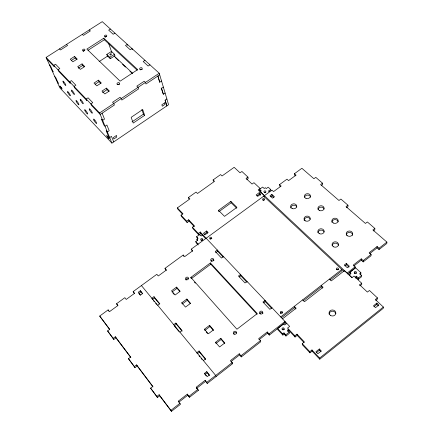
<?xml version="1.0" encoding="UTF-8"?>
<svg xmlns="http://www.w3.org/2000/svg" width="433" height="433" viewBox="0 0 433 433"><rect width="100%" height="100%" fill="white"/><g stroke="black" fill="none" stroke-linecap="round" stroke-linejoin="round"><path stroke-width="0.65" d="M350.638 274.197L349.886 273.488L349.853 272.173L355.509 267.762L360.857 272.698L359.644 273.651L361.566 275.426L361.566 276.741L358.324 279.285L356.413 277.499L356.397 276.189L355.179 277.142M329.405 279.112L331.261 280.893L344.468 270.625L351.991 277.667L354.032 276.07L361.723 283.247L361.723 284.551L360.191 285.758M377.111 246.518L377.073 247.887L378.989 249.581L379.037 248.212L377.111 246.518L369.176 252.693L371.086 254.404L371.059 255.757L363.173 261.905L363.179 260.569L361.274 258.837L353.247 265.083L355.141 266.825L355.157 268.157L347.639 274.013M295.436 175.841L294.629 175.127L294.467 173.698L301.871 168.285L313.909 178.732L315.781 177.351L322.493 183.159L320.609 184.55L338.963 200.484L340.874 199.05L347.953 205.177L346.037 206.622L365.42 223.444L367.363 221.956L374.848 228.429L374.81 229.826L373.349 230.951M378.41 305.887L376.802 304.377L376.845 303.105L373.527 305.752L375.535 307.647L378.859 304.994L376.845 303.105M361.723 283.247L359.677 284.86L367.406 292.086L369.457 290.462L377.403 297.872L377.354 299.154L375.806 300.394M377.403 297.872L375.335 299.517L383.346 307.035L383.281 308.301L319.76 359.206L312.112 351.12L311.971 349.956L309.811 351.677L309.958 352.835L312.112 351.12M374.848 228.429L372.894 229.934L386.896 242.09L386.831 243.47L378.989 249.581M319.76 359.206L319.641 358.059L383.346 307.035M319.365 348.96L315.911 351.715L317.838 353.745L321.297 350.984L319.365 348.96L319.484 350.124L321.026 351.742M316.534 352.484L319.484 350.124M373.966 306.64L376.802 304.377M309.958 352.835L302.407 344.82L302.234 343.65L304.383 341.951L297.006 334.157L294.868 335.835L295.057 337.02L297.184 335.342L297.006 334.157M289.174 332.16L289.379 333.35L285.975 336.024L285.758 334.839L289.174 332.16L287.35 330.222L288.627 329.221L288.833 330.417L287.561 331.413M358.324 279.285L358.313 277.975L361.566 275.426M283.94 332.89L284.156 334.081L282.879 335.077L282.657 333.897L283.94 332.89L285.758 334.839M355.601 278.132L356.413 277.499M360.05 274.652L360.857 274.019L360.857 272.698M187.348 394.133L187.846 395.167L178.84 402.181L178.309 401.158L187.348 394.133L189.502 397.278L198.374 390.36L196.236 387.216L205.166 380.271L207.293 383.411L232.591 363.693L232.223 362.578L230.502 360.559L239.233 353.772L240.97 355.769L241.311 356.895L260.736 341.756L260.455 340.592L258.69 338.638L267.253 331.976L269.028 333.908L269.288 335.088L285.206 322.682L284.99 321.475L269.028 333.908M198.374 390.36L196.706 388.271L205.61 381.343L205.166 380.271M230.876 361.679L239.579 354.903L239.233 353.772M258.977 339.802L267.518 333.156L267.253 331.976M353.804 265.997L361.279 260.179L361.274 258.837M369.679 253.641L377.073 247.887M179.955 403.296L180.48 404.314L171.446 411.35L170.9 410.354L179.955 403.296L178.309 401.158M189.005 396.249L197.908 389.31M206.85 382.344L232.223 362.578M240.97 355.769L260.455 340.592M355.141 266.825L347.104 273.093L260.038 191.548L261.18 190.72L259.621 189.264L262.647 187.061L264.211 188.512L265.342 187.684L266.284 188.555L268.173 187.175L270.695 189.502L270.923 190.904M363.179 260.569L371.086 254.404M379.037 248.212L386.896 242.09M282.879 335.077L277.845 329.67L277.613 328.479L283.555 323.846L284.638 324.994L286.76 323.337M204.538 373.365L206.752 371.649L209.442 374.924L207.223 376.65L204.538 373.365L206.13 375.855M346.34 263.41L344.327 264.974L347.326 267.762L349.339 266.192L346.34 263.41L346.384 264.742L348.949 267.123M204.988 374.453L207.191 372.737L206.752 371.649M344.879 265.911L346.384 264.742M280.687 316.929L341.789 269.499L341.843 270.814L330.184 279.87M281.445 317.735L294.689 307.446M303.165 300.859L321.708 286.457M282.478 318.818L296.134 308.199L294.326 306.342L294.51 307.582L295.863 308.973M159.106 394.739L159.685 395.767L157.433 397.505L156.849 396.482L159.106 394.739L170.9 410.354M203.407 360.592L205.599 358.903L199.034 350.995L196.858 352.662L197.318 353.783L199.489 352.121L199.034 350.995M271.973 307.733L269.878 309.346L262.95 301.996L265.034 300.399L265.294 301.639L263.735 302.835M215.569 342.276L220.765 338.287L224.797 342.958L219.585 346.968L215.569 342.276L215.975 343.423M216.495 343.028L221.155 339.445L220.765 338.287M157.433 397.505L150.581 388.141L152.822 386.42L136.568 364.889L134.36 366.556L134.988 367.633L137.185 365.966L136.568 364.889M204.425 329.237L209.567 325.324L213.491 329.865L208.327 333.805L204.425 329.237L204.858 330.406L209.983 326.498L209.567 325.324M179.901 332.143L182.044 330.525L175.852 323.067L173.725 324.669M247.048 281.412L244.997 282.965L238.448 276.027L240.494 274.49L240.813 275.761L239.287 276.909M346.557 207.672L347.991 206.59L347.953 205.177M134.988 367.633L128.449 358.697L130.647 357.046L115.308 336.739L113.148 338.341L113.819 339.461L115.974 337.864L115.308 336.739M174.228 325.832L176.355 324.236L175.852 323.067M181.817 302.786L186.856 299.03L190.563 303.322L185.508 307.105L181.817 302.786L182.298 303.993L187.321 300.242L186.856 299.03M157.715 305.303L159.815 303.75L153.969 296.702L151.88 298.24L152.432 299.441L154.511 297.904L153.969 296.702M223.493 256.542L221.48 258.036L215.288 251.47L217.29 249.998L217.664 251.297L215.666 252.769M321.183 185.633L322.59 184.593L322.493 183.159M176.55 287.095L171.56 290.787L175.154 294.992L180.16 291.279L176.55 287.095L177.037 288.324L179.836 291.571M190.839 277.391L210.389 262.923L257.278 313.589L236.927 329.237L190.839 277.391L191.289 278.641L210.779 264.206L210.389 262.923M172.058 292.01L177.037 288.324M113.819 339.461L107.573 330.92L109.722 329.334L99.698 316.063L108.12 309.904L109.484 311.673L117.917 305.503L116.542 303.744L124.834 297.688L126.219 299.43L134.566 293.32L133.164 291.598L156.833 274.3L158.267 275.978L166.44 269.997L164.995 268.33L183.202 255.026L184.669 256.65L192.701 250.772L191.224 249.159L271.984 190.13L273.569 191.592L281.136 186.055L279.545 184.604L286.982 179.165L288.589 180.604L296.08 175.116L294.467 173.698M140.352 290.738L138.273 292.259L140.536 295.025L142.619 293.498L140.352 290.738L142.435 293.785M271.902 194.39L270.003 195.786L272.546 198.157L274.452 196.755L271.902 194.39L272.124 195.792L273.824 197.367M140.931 291.945L138.858 293.466L140.362 295.306M270.701 196.836L272.124 195.792M206.617 230.989L203.467 233.29L204.955 234.854L208.111 232.553L206.617 230.989L207.012 232.315L207.753 233.095M259.21 192.669L256.168 194.888L257.727 196.36L260.774 194.136L259.21 192.669L259.464 194.065L260.634 195.164M197.286 240.483L196.869 239.178L198.054 238.312L196.582 236.748L199.732 234.453L201.21 236.017L202.39 235.157M204.392 234.226L207.012 232.315M256.937 195.911L259.464 194.065M198.162 244.981L196.198 242.864L195.776 241.565L197.757 240.126L196.869 239.178M268.953 191.819L268.801 190.888L270.695 189.502M200.241 231.996L200.652 233.317L198.682 234.746L198.271 233.43L200.241 231.996L289.661 326.406L287.539 328.068L294.868 335.835M258.939 190.883L259.887 190.195M198.682 234.746L192.842 228.548L192.42 227.228L194.379 225.809L188.664 219.775L186.715 221.176L187.148 222.508L189.097 221.101L188.664 219.775M218.53 210.335L230.859 201.399L236.921 207.347L224.521 216.37L218.53 210.335L218.762 211.239M218.881 211.694L231.184 202.774L230.859 201.399M213.453 181.319L213.096 179.928L220.597 174.58L222.042 175.971L234.166 167.317L240.044 172.816L241.917 171.473L247.92 177.075L246.041 178.428L252.055 184.052L253.938 182.688L260.109 188.447L258.214 189.827L264.422 195.656L264.666 197.047M246.783 179.5L248.196 178.483L247.92 177.075M187.148 222.508L181.476 216.484L181.026 215.152L182.97 213.756L177.384 207.862L189.871 198.947L188.463 197.497L196.084 192.063L197.502 193.497L214.535 181.335L213.096 179.928M144.66 115.33L133.229 123.059L131.161 117.332L142.706 109.554L144.66 115.33L143.447 114.139L141.878 109.517M111.914 143.134L168.572 104.71L159.241 73.247L102.258 21.65L46.104 57.421L59.851 87.845L111.914 143.134L99.612 112.948L46.104 57.421M132.027 121.852L143.447 114.139M165.108 100.137L166.829 105.89L165.108 100.137L166.862 98.951M163.355 87.12L161.563 88.321L163.344 94.253L165.114 93.057M157.872 76.046L159.728 82.221L161.541 81.009M159.707 74.822L145.964 83.98L145.466 82.422L144.2 81.242L136.817 86.151L138.067 87.342L138.587 88.895L121.862 100.039L121.305 98.508L120.071 97.29L112.569 102.28L113.792 103.509L114.372 105.03L100.223 114.458L91.504 105.398L90.876 103.882L92.759 102.643L88.072 97.804L86.199 99.033L86.838 100.548L74.692 87.931L74.038 86.411L75.883 85.209L71.423 80.598L69.589 81.794L70.243 83.309L58.666 71.277L57.995 69.762L59.808 68.598L55.548 64.198L53.746 65.356L54.423 66.871L46.786 58.937M99.612 112.948L159.241 73.247M106.464 88.121L101.993 91.065L104.856 93.939L109.338 90.979L106.464 88.121L107.048 89.653L108.964 91.558M102.589 92.597L107.048 89.653M149.953 64.836L148.14 66.032L143.177 61.518L144.979 60.333M98.437 80.154L94.01 83.055L96.808 85.864L101.252 82.947L98.437 80.154L99.038 81.685L100.911 83.547M95.168 84.224L99.038 81.685M106.799 54.423L109.803 57.264L114.464 54.233L114.978 55.684L110.323 58.709L107.324 55.868L106.799 54.423L111.449 51.408L114.464 54.233M99.119 61.605L107.601 56.101M82.048 63.878L77.702 66.687L80.37 69.372L84.738 66.541L82.048 63.878L82.671 65.41L84.013 66.747M78.33 68.219L82.671 65.41M103.812 38.191L86.865 49.081L120.125 81.177L137.689 69.589L103.812 38.191L104.375 39.755L137.218 70.238M71.429 60.398L75.19 57.973L76.944 59.716M88.034 50.266L104.375 39.755M114.934 33.13L113.192 34.256L108.672 30.148L110.41 29.033M74.563 56.442L70.249 59.213L72.863 61.838L77.188 59.05L74.563 56.442L75.19 57.973M280.541 186.742L279.745 186.017L279.545 184.604M361.279 260.179L363.173 261.905M161.146 87.937L163.344 94.253M268.801 190.888L269.748 191.765M356.397 276.189L358.313 277.975M349.853 272.173L350.99 273.234L348.96 274.814L352.002 277.661M89.268 29.926L90.356 30.938L83.38 35.387L82.302 34.364M261.039 191.754L259.87 190.666L259.621 189.264M114.009 55.83L132.633 73.301M263.665 196.214L344.197 271.643M115.167 57.389L118.61 60.625M122.544 64.317L125.5 67.093M129.927 71.25L132.39 73.556M322.715 288.091L321.34 286.743L321.226 285.461L323.072 287.258L304.475 301.714L302.656 299.874M231.184 202.774L236.764 208.257M66.509 44.42L67.57 45.465L60.49 49.974L59.44 48.924M49.486 64.912L50.515 65.984L53.178 71.883L52.155 70.812M54.747 76.554L55.765 77.626L58.341 83.331L57.329 82.259M311.971 349.956L319.641 358.059M182.482 214.113L177.833 209.204L177.384 207.862M189.097 221.101L194.363 226.67M200.652 233.317L205.648 238.594M217.242 250.853L223.282 257.24M240.477 275.41L246.989 282.289M264.644 300.951L271.615 308.323M284.486 321.925L286.278 323.819M297.184 335.342L304.085 342.638M181.026 215.152L186.715 221.176M192.42 227.228L198.271 233.43M302.234 343.65L309.811 351.677M288.659 330.233L295.057 337.02M197.735 238.837L196.582 236.748M284.156 334.081L285.975 336.024M277.613 328.479L282.657 333.897M195.776 241.565L198.141 244.104M210.779 264.206L257.105 314.304M192.393 251.259L191.224 249.159M267.518 333.156L269.288 335.088M194.412 282.159L195.305 283.166M166.218 270.414L164.995 268.33M239.579 354.903L241.311 356.895M187.321 300.242L190.195 303.576M209.983 326.498L213.464 330.531M221.155 339.445L224.776 343.64M172.859 292.941L174.055 294.343M206.157 331.927L207.45 333.442M231.731 362.686L232.591 363.693M154.511 297.904L159.517 303.939M176.355 324.236L182.12 331.185M199.489 352.121L205.626 359.52M141.412 285.569L215.694 375.454L216.11 376.537M153.547 300.794L154.408 301.833M155.691 303.392L156.551 304.426M174.12 325.697L178.829 331.402M198.969 355.785L199.829 356.824M201.112 358.383L201.967 359.417M207.191 372.737L209.491 375.541M134.457 293.661L133.164 291.598M205.61 381.343L207.293 383.411M117.868 305.806L116.542 303.744M187.846 395.167L189.502 397.278M109.592 329.41L99.698 316.063M115.974 337.864L130.874 357.604M137.185 365.966L153.006 386.923M159.685 395.767L171.446 411.35M107.573 330.92L113.148 338.341M128.449 358.697L134.36 366.556M150.581 388.141L156.849 396.482M108.12 309.904L108.786 311.073M196.236 387.216L196.706 388.271M102.118 113.197L104.521 119.145L102.648 120.401L101.452 119.151L103.85 125.018L105.035 126.263L106.891 125.018L109.197 130.717L107.357 131.957L106.177 130.712L108.488 136.368L109.663 137.607L111.481 136.379L113.717 141.91M109.803 57.264L110.323 58.709M183.202 255.026L183.657 256.304M108.651 43.5L111.763 52.279M111.449 51.408L111.79 52.377M127.632 45.362L127.286 44.318L125.516 45.465L130.252 49.768L132.033 48.61L132.374 49.66M188.463 197.497L188.885 198.855M199.732 234.453L200.003 235.325M157.883 76.04L159.739 82.221M359.677 284.86L359.682 285.287M332.149 245.646A3.215 2.701 0.4 0 1 335.093 243.173A3.215 2.701 0.4 0 1 338.476 245.23M317.952 232.727A3.15 2.63 -1.9 0 1 320.685 230.161A3.15 2.63 -1.9 0 1 324.122 231.974M304.258 220.668A3.096 2.56 -3.9 0 1 304.199 220.354L304.188 220.191A3.096 2.56 -3.9 0 1 306.797 217.534A3.096 2.56 -3.9 0 1 310.25 219.271M290.835 208.013A3.042 2.49 -5.8 0 1 292.594 205.486A3.042 2.49 -5.8 0 1 296.026 205.891L296.275 206.119A3.042 2.49 -5.8 0 1 296.827 207.088M346.276 235.346A3.21 2.663 1.3 0 1 349.474 232.391A3.21 2.663 1.3 0 1 352.651 235.411M331.927 222.313A3.15 2.593 -0.9 0 1 334.817 219.591A3.15 2.593 -0.9 0 1 338.2 221.864M318.028 209.512A3.091 2.528 -2.9 0 1 320.885 207.163A3.091 2.528 -2.9 0 1 324.117 209.052M304.551 197.242A3.036 2.463 -4.7 0 1 307.647 195.088A3.036 2.463 -4.7 0 1 310.569 197.231M329.134 314.228A3.394 3.009 5.6 0 1 332.116 311.23A3.394 3.009 5.6 0 1 335.835 313.649M211.098 261.278A1.537 1.315 -16 0 1 214.005 260.482M185.946 279.972A1.548 1.342 -20.4 0 1 188.555 278.69M233.679 334.065A1.64 1.505 -14.1 0 1 236.635 332.993M259.827 313.752A1.635 1.472 -7.8 0 1 262.993 313.281M105.289 37.038A1.288 0.861 -19.5 0 1 106.312 36.643M83.228 51.305A1.294 0.871 -20.9 0 1 84.668 50.65M117.846 84.679A1.359 0.958 -19.8 0 1 119.578 84.224M140.26 69.951A1.348 0.947 -18.2 0 1 142.257 69.377M282.267 329.751A1.115 1.018 -2.1 0 1 284.259 329.481M201.15 240.553A0.996 0.839 -16.8 0 1 202.855 240.055M264.498 192.469A0.985 0.801 -9.1 0 1 265.84 192.469M263.02 200.268A0.99 0.812 -9.2 0 1 264.346 199.992M210.086 239.238A1.001 0.844 -15.6 0 1 211.878 238.821M280.562 313.303A1.099 0.99 -3.6 0 1 282.549 312.972M336.674 269.586A1.093 0.936 2.3 0 1 338.4 269.667M354.427 273.223A1.11 0.947 4.7 0 1 356.391 273.423M116.244 135.61L113.349 137.57L113.906 138.961L116.796 137.007L116.244 135.61M164.648 102.859L161.845 104.759L162.288 106.199L165.087 104.304L164.648 102.859M61.454 87.645L59.824 85.923L60.458 87.325L62.081 89.046L61.454 87.645M108.575 137.548L106.713 135.578L107.281 136.969L109.143 138.939L108.575 137.548M319.397 210.47A3.101 2.528 -2.9 0 0 324.1 208.278A3.101 2.528 -2.9 0 0 319.511 206.086A3.101 2.528 -2.9 0 0 319.397 210.47M333.394 223.027A3.155 2.598 -0.9 0 0 338.162 220.798A3.155 2.598 -0.9 0 0 333.453 218.53A3.155 2.598 -0.9 0 0 333.394 223.027M305.979 198.352A3.047 2.463 -4.7 0 0 310.45 195.97A3.047 2.463 -4.7 0 0 305.806 194.092A3.047 2.463 -4.7 0 0 305.979 198.352M347.65 235.882A3.22 2.663 1.2 0 0 352.646 233.863A3.22 2.663 1.2 0 0 348.002 231.276A3.22 2.663 1.2 0 0 347.65 235.882M333.643 246.832A3.22 2.701 0.4 0 0 338.509 244.542A3.22 2.701 0.4 0 0 333.702 242.15A3.22 2.701 0.4 0 0 333.643 246.832M319.365 233.663A3.161 2.63 -1.9 0 0 324.16 231.417A3.161 2.63 -1.9 0 0 319.478 229.106A3.161 2.63 -1.9 0 0 319.365 233.663M305.676 220.965A3.101 2.56 -4 0 0 310.239 218.519A3.101 2.56 -4 0 0 305.503 216.527A3.101 2.56 -4 0 0 305.676 220.965M292.226 208.56A3.047 2.495 -5.9 0 0 296.729 206.162A3.047 2.495 -5.9 0 0 292.107 204.241A3.047 2.495 -5.9 0 0 292.226 208.56M71.835 91.331A2.647 0.471 56.6 0 0 74.384 94.481A2.647 0.471 56.6 0 0 72.582 90.984A2.647 0.471 56.6 0 0 71.835 91.331M80.608 100.526A2.679 0.482 56.4 0 0 83.201 103.736A2.679 0.482 56.4 0 0 81.415 100.229A2.679 0.482 56.4 0 0 80.608 100.526M63.283 82.362A2.625 0.46 56.7 0 0 65.784 85.458A2.625 0.46 56.7 0 0 63.976 81.972A2.625 0.46 56.7 0 0 63.283 82.362M89.609 109.96A2.706 0.498 56.3 0 0 92.256 113.23A2.706 0.498 56.3 0 0 90.475 109.711A2.706 0.498 56.3 0 0 89.609 109.96M94.01 120.39A2.658 0.482 56.1 0 0 96.591 123.486A2.658 0.482 56.1 0 0 94.735 119.963A2.658 0.482 56.1 0 0 94.01 120.39M85.03 110.843A2.63 0.471 56.3 0 0 87.596 114.025A2.63 0.471 56.3 0 0 85.853 110.61A2.63 0.471 56.3 0 0 85.03 110.843M76.343 101.663A2.603 0.455 56.4 0 0 78.855 104.786A2.603 0.455 56.4 0 0 77.101 101.382A2.603 0.455 56.4 0 0 76.343 101.663M67.867 92.705A2.576 0.444 56.5 0 0 70.335 95.774A2.576 0.444 56.5 0 0 68.571 92.381A2.576 0.444 56.5 0 0 67.867 92.705M110.372 54.915A0.817 0.557 -19.6 0 0 111.405 54.076A0.817 0.557 -19.6 0 0 110.106 53.99A0.817 0.557 -19.6 0 0 110.372 54.915M330.466 315.403A3.404 3.015 5.4 0 0 335.829 313.351A3.404 3.015 5.4 0 0 331.039 310.212A3.404 3.015 5.4 0 0 330.466 315.403M211.786 261.142A1.537 1.321 -16 0 0 213.713 259.432A1.537 1.321 -16 0 0 211.19 258.934A1.537 1.321 -16 0 0 211.786 261.142M260.466 313.925A1.635 1.478 -7.9 0 0 262.804 312.42A1.635 1.478 -7.9 0 0 260.255 311.376A1.635 1.478 -7.9 0 0 260.466 313.925M186.628 279.837A1.548 1.342 -20.4 0 0 188.479 277.997A1.548 1.342 -20.4 0 0 185.919 277.623A1.548 1.342 -20.4 0 0 186.628 279.837M234.41 334.2A1.645 1.505 -14.1 0 0 236.57 332.42A1.645 1.505 -14.1 0 0 233.896 331.64A1.645 1.505 -14.1 0 0 234.41 334.2M105.154 36.913A1.288 0.861 -19.5 0 0 106.767 35.582A1.288 0.861 -19.5 0 0 104.71 35.49A1.288 0.861 -19.5 0 0 105.154 36.913M140.444 69.67A1.353 0.947 -18.2 0 0 142.197 68.311A1.353 0.947 -18.2 0 0 140.054 68.073A1.353 0.947 -18.2 0 0 140.444 69.67M83.266 50.975A1.299 0.871 -20.9 0 0 84.906 49.627A1.299 0.871 -20.9 0 0 82.855 49.519A1.299 0.871 -20.9 0 0 83.266 50.975M117.873 84.635A1.364 0.963 -19.8 0 0 119.568 83.19A1.364 0.963 -19.8 0 0 117.381 83.044A1.364 0.963 -19.8 0 0 117.873 84.635M282.565 329.746A1.115 1.018 -2.3 0 0 284.227 328.831A1.115 1.018 -2.3 0 0 282.538 327.981A1.115 1.018 -2.3 0 0 282.565 329.746M201.394 240.201A1.001 0.839 -16.8 0 0 202.671 239.113A1.001 0.839 -16.8 0 0 201.047 238.789A1.001 0.839 -16.8 0 0 201.394 240.201M264.503 192.42A0.99 0.801 -9.2 0 0 265.862 191.5A0.99 0.801 -9.2 0 0 264.292 191.05A0.99 0.801 -9.2 0 0 264.503 192.42M263.188 200.089A0.996 0.812 -9.2 0 0 264.558 199.164A0.996 0.812 -9.2 0 0 262.972 198.704A0.996 0.812 -9.2 0 0 263.188 200.089M210.362 238.881A1.007 0.844 -15.6 0 0 211.64 237.787A1.007 0.844 -15.6 0 0 210 237.463A1.007 0.844 -15.6 0 0 210.362 238.881M280.871 313.173A1.104 0.99 -3.7 0 0 282.511 312.28A1.104 0.99 -3.7 0 0 280.844 311.457A1.104 0.99 -3.7 0 0 280.871 313.173M336.825 269.651A1.099 0.936 2.2 0 0 338.536 268.963A1.099 0.936 2.2 0 0 336.966 268.032A1.099 0.936 2.2 0 0 336.825 269.651M354.676 273.18A1.115 0.947 4.6 0 0 356.451 272.579A1.115 0.947 4.6 0 0 354.914 271.551A1.115 0.947 4.6 0 0 354.676 273.18"/></g></svg>
